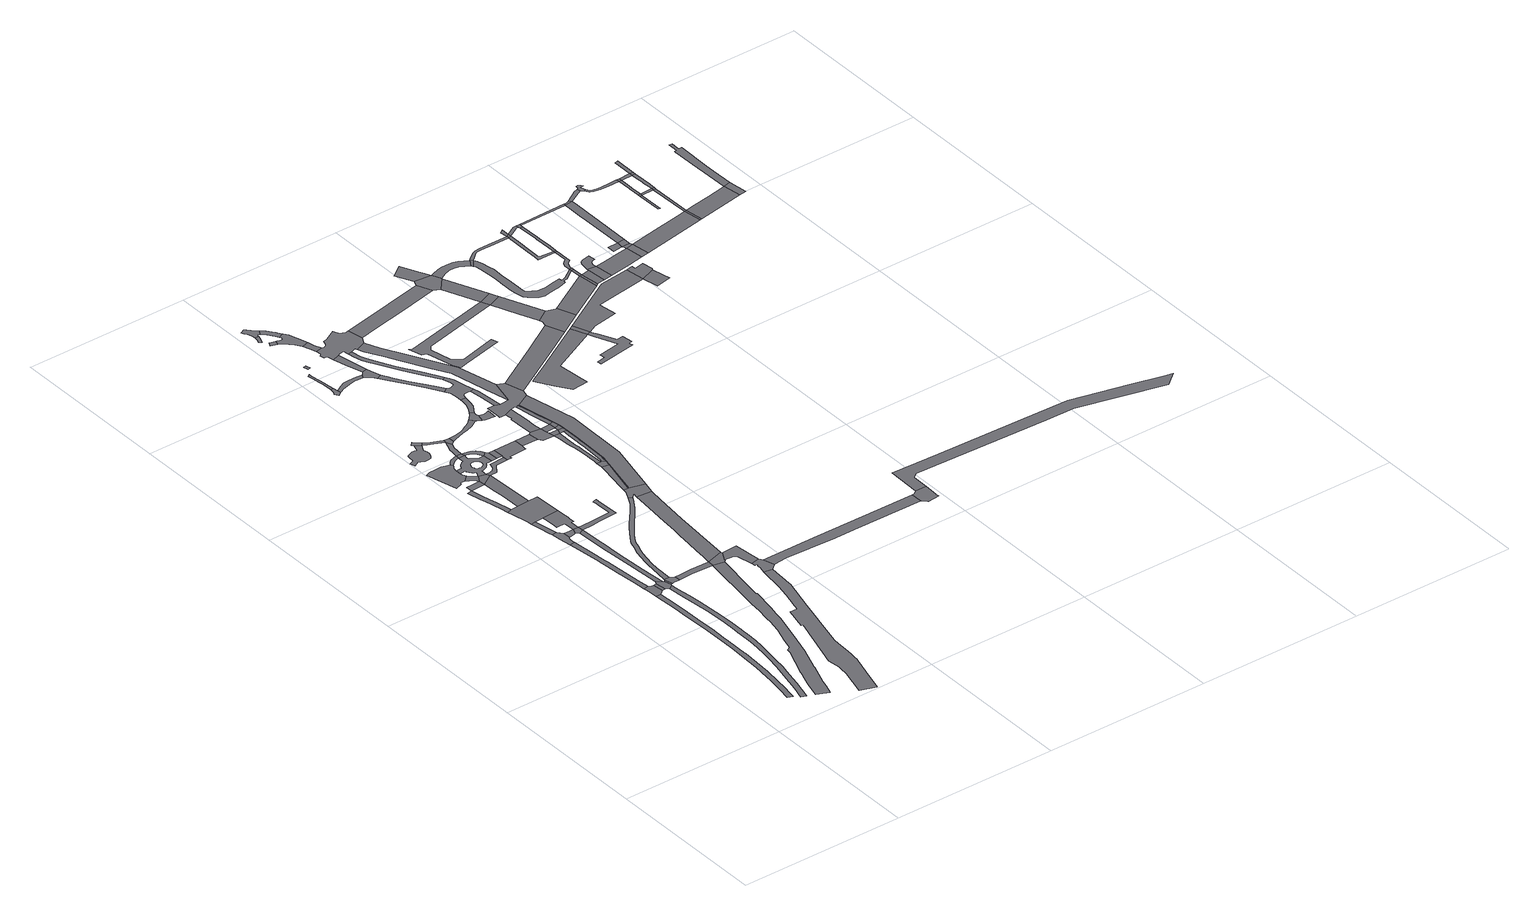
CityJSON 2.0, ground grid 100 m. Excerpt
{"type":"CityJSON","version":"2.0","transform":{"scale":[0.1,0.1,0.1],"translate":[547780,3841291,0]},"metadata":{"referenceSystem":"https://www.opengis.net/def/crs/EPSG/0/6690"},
"CityObjects":{
"road1":{"type":"Road","attributes":{"RoadStructureAttribute.sectionType":"1"},"geometry":[{"type":"MultiSurface","lod":"1","boundaries":[[[0,1,2,3,4,5,6,7,8,9,10,11,12,13,14,15,16,17,18,19,20,21,22,23,24,25,26,27,28,29]]]}]},
"road2":{"type":"Road","geometry":[{"type":"MultiSurface","lod":"1","boundaries":[[[30,31,32,33,34,35,36,37,38,39,40,41,42,43,44,45,46,47,48,49,50,51,52,53,54,55,56,57,58,59,60,61,62,63,64,65,66]]]}]},
"road3":{"type":"Road","geometry":[{"type":"MultiSurface","lod":"1","boundaries":[[[67,68,69,70,71,14,13,72,73,74,75]]]}]},
"road4":{"type":"Road","attributes":{"RoadStructureAttribute.sectionType":"1"},"geometry":[{"type":"MultiSurface","lod":"1","boundaries":[[[76,75,74,77]]]}]},
"road5":{"type":"Road","attributes":{"RoadStructureAttribute.sectionType":"1"},"geometry":[{"type":"MultiSurface","lod":"1","boundaries":[[[78,79,80,81,82,83,84,85,86,87,88,89,90,91,70,69]]]}]},
"road6":{"type":"Road","attributes":{"RoadStructureAttribute.sectionType":"1"},"geometry":[{"type":"MultiSurface","lod":"1","boundaries":[[[92,93,94,95,96,97,98,99,100,101,102,103,104,105,106,107,108,109,110,111,112,113,114,115,116,117,118,119,120,121,122,123,124,125,126,127,128,129,130,131]]]}]},
"road7":{"type":"Road","geometry":[{"type":"MultiSurface","lod":"1","boundaries":[[[132,133,76,77,134,48,47,135,136,137]]]}]},
"road8":{"type":"Road","geometry":[{"type":"MultiSurface","lod":"1","boundaries":[[[138,136,135,139]]]}]},
"road9":{"type":"Road","geometry":[{"type":"MultiSurface","lod":"1","boundaries":[[[140,141,142,85,84,143,144,145,146]]]}]},
"road10":{"type":"Road","attributes":{"RoadStructureAttribute.sectionType":"1"},"geometry":[{"type":"MultiSurface","lod":"1","boundaries":[[[147,138,139,148,149,150,151,152]]]}]},
"road11":{"type":"Road","attributes":{"RoadStructureAttribute.sectionType":"1"},"geometry":[{"type":"MultiSurface","lod":"1","boundaries":[[[153,154,155,156,157,158,159,160,141,140]]]}]},
"road12":{"type":"Road","geometry":[{"type":"MultiSurface","lod":"1","boundaries":[[[161,162,163,164,165,166,167,168,169,170,171,172,173,132,137]]]}]},
"road13":{"type":"Road","attributes":{"RoadStructureAttribute.sectionType":"1"},"geometry":[{"type":"MultiSurface","lod":"1","boundaries":[[[174,175,176,177,178,179,180,181,182,183,184]]]}]},
"road14":{"type":"Road","attributes":{"RoadStructureAttribute.sectionType":"1"},"geometry":[{"type":"MultiSurface","lod":"1","boundaries":[[[185,146,145,186,187,188]]]}]},
"road15":{"type":"Road","attributes":{"RoadStructureAttribute.sectionType":"1"},"geometry":[{"type":"MultiSurface","lod":"1","boundaries":[[[189,190,191,192,193,194,195,196,197,198,199,200,201,202,203,204,205,206,207,208,209,210,211,212,213,214,215,216,217,218,219]]]}]},
"road16":{"type":"Road","geometry":[{"type":"MultiSurface","lod":"1","boundaries":[[[188,187,220,168,167,221]]]}]},
"road17":{"type":"Road","geometry":[{"type":"MultiSurface","lod":"1","boundaries":[[[222,223,224,225,184,183,226,227,156,155,228,229,230]]]}]},
"road18":{"type":"Road","attributes":{"RoadStructureAttribute.sectionType":"1"},"geometry":[{"type":"MultiSurface","lod":"1","boundaries":[[[231,232,233,234,235,230,229,236,237,238,239,240,241,188,221]]]}]},
"road19":{"type":"Road","geometry":[{"type":"MultiSurface","lod":"1","boundaries":[[[242,243,244,245,246,247,248,249,250,251,252,253,254,255,256,257,258,259,260,261,262,263,264,265,266,267,268,269]]]}]},
"road20":{"type":"Road","attributes":{"RoadStructureAttribute.sectionType":"1"},"geometry":[{"type":"MultiSurface","lod":"1","boundaries":[[[270,271,272,178,273,274]]]}]},
"road21":{"type":"Road","attributes":{"RoadStructureAttribute.sectionType":"1"},"geometry":[{"type":"MultiSurface","lod":"1","boundaries":[[[275,276,150,149,277,278,92,279]]]}]},
"road22":{"type":"Road","geometry":[{"type":"MultiSurface","lod":"1","boundaries":[[[280,281,282,283,284,255,254,285,286,287,288,289,290,270,291]]]}]},
"road23":{"type":"Road","attributes":{"RoadStructureAttribute.sectionType":"1"},"geometry":[{"type":"MultiSurface","lod":"1","boundaries":[[[292,293,274,294,295,224,223]]]}]},
"road24":{"type":"Road","attributes":{"RoadStructureAttribute.sectionType":"1"},"geometry":[{"type":"MultiSurface","lod":"1","boundaries":[[[296,297,298,299,300,301,302,303,304,305,306,307,308,309,310,311,312,313,314,315,316,317,318]]]}]},
"road25":{"type":"Road","geometry":[{"type":"MultiSurface","lod":"1","boundaries":[[[291,270,274,293,319]]]}]},
"road26":{"type":"Road","geometry":[{"type":"MultiSurface","lod":"1","boundaries":[[[320,321,322,323,324,325,269,268,326,327,328,329,330,331,332,333]]]}]},
"road27":{"type":"Road","attributes":{"RoadStructureAttribute.sectionType":"1"},"geometry":[{"type":"MultiSurface","lod":"1","boundaries":[[[334,335,336,337,338,339,340,341,342,343,344,345,221,167]]]}]},
"road28":{"type":"Road","attributes":{"RoadStructureAttribute.sectionType":"1"},"geometry":[{"type":"MultiSurface","lod":"1","boundaries":[[[346,347,348,349,350,351,352,353,354,355,356,357,358,359,360,147,152,361,362,363,364,365,366,367,368,369,370,371,372,373,374,375,376]]]}]},
"road29":{"type":"Road","geometry":[{"type":"MultiSurface","lod":"1","boundaries":[[[377,378,379,296,318,380]]]}]},
"road30":{"type":"Road","attributes":{"RoadStructureAttribute.sectionType":"1"},"geometry":[{"type":"MultiSurface","lod":"1","boundaries":[[[381,382,383,384,385,386,387,388,389,390,391,333,392,393,394,395,396,397,398,399,400,401,402,403,262,261,404,405,406,407,408,409,410,411,412,413,414,415,416,291,319,417,418,419,420,421,422,423,424,425,426,427,428,429,430,431,432],[433,434,435,436,437,438,439,440,441,442,443,444,445,446,447,448,449,450,451,452,453,454,455,456,457,458,459,460,461,462,463,464]]]}]},
"road31":{"type":"Road","geometry":[{"type":"MultiSurface","lod":"1","boundaries":[[[465,279,92,131,466,467,468]]]}]},
"road32":{"type":"Road","geometry":[{"type":"MultiSurface","lod":"1","boundaries":[[[320,333,391,469]]]}]},
"road33":{"type":"Road","attributes":{"RoadStructureAttribute.sectionType":"1"},"geometry":[{"type":"MultiSurface","lod":"1","boundaries":[[[470,471,472,380,318,473,474,475,476]]]}]},
"road34":{"type":"Road","geometry":[{"type":"MultiSurface","lod":"1","boundaries":[[[477,478,479,480,481,482,483,484,485,486,487,488,489,490,491,492,319,293,493,494,495,496,497]]]}]},
"road35":{"type":"Road","attributes":{"RoadStructureAttribute.sectionType":"1"},"geometry":[{"type":"MultiSurface","lod":"1","boundaries":[[[475,498,499,320,469,500,501,502]]]}]},
"road36":{"type":"Road","geometry":[{"type":"MultiSurface","lod":"1","boundaries":[[[503,504,505,506,469,391,507,508,509,510,511,512,513,514,515,516,432,517]]]}]},
"road37":{"type":"Road","geometry":[{"type":"MultiSurface","lod":"1","boundaries":[[[518,476,475,502,519,520]]]}]},
"road38":{"type":"Road","attributes":{"RoadStructureAttribute.sectionType":"1"},"geometry":[{"type":"MultiSurface","lod":"1","boundaries":[[[521,468,467,522,523,524,525]]]}]},
"road39":{"type":"Road","geometry":[{"type":"MultiSurface","lod":"1","boundaries":[[[526,517,432,431,527,528]]]}]},
"road40":{"type":"Road","geometry":[{"type":"MultiSurface","lod":"1","boundaries":[[[525,524,529,530,531,532,533,534,189,219,535,536,537,538]]]}]},
"road41":{"type":"Road","geometry":[{"type":"MultiSurface","lod":"1","boundaries":[[[539,540,541,542,543,544,545]]]}]},
"road42":{"type":"Road","attributes":{"RoadStructureAttribute.sectionType":"1"},"geometry":[{"type":"MultiSurface","lod":"1","boundaries":[[[546,528,527,547]]]}]},
"road43":{"type":"Road","attributes":{"RoadStructureAttribute.sectionType":"1"},"geometry":[{"type":"MultiSurface","lod":"1","boundaries":[[[548,549,550,551,552,553,554,555,556,557,558,279,465,559,560,561]]]}]},
"road44":{"type":"Road","attributes":{"RoadStructureAttribute.sectionType":"1"},"geometry":[{"type":"MultiSurface","lod":"1","boundaries":[[[562,563,564,565,566,567,568,569,540,539]]]}]},
"road45":{"type":"Road","geometry":[{"type":"MultiSurface","lod":"1","boundaries":[[[570,546,547,477,497,571,572,573,574,575]]]}]},
"road46":{"type":"Road","attributes":{"RoadStructureAttribute.sectionType":"1"},"geometry":[{"type":"MultiSurface","lod":"1","boundaries":[[[576,577,578,579]]]}]},
"road47":{"type":"Road","attributes":{"RoadStructureAttribute.sectionType":"1"},"geometry":[{"type":"MultiSurface","lod":"1","boundaries":[[[580,581,582,583,584,585,586,520,519,587,588,589,590,591,592,593]]]}]},
"road48":{"type":"Road","attributes":{"RoadStructureAttribute.sectionType":"1"},"geometry":[{"type":"MultiSurface","lod":"1","boundaries":[[[594,595,596,597,598,599,545,544,600,601,602,603,604,605,606]]]}]},
"road49":{"type":"Road","attributes":{"RoadStructureAttribute.sectionType":"1"},"geometry":[{"type":"MultiSurface","lod":"1","boundaries":[[[607,608,609,610,611,612,613,614]]]}]},
"road50":{"type":"Road","geometry":[{"type":"MultiSurface","lod":"1","boundaries":[[[615,616,346,376,617,548,561,618,619,620]]]}]},
"road51":{"type":"Road","attributes":{"RoadStructureAttribute.sectionType":"1"},"geometry":[{"type":"MultiSurface","lod":"1","boundaries":[[[621,622,623,624,625]]]}]},
"road52":{"type":"Road","geometry":[{"type":"MultiSurface","lod":"1","boundaries":[[[626,627,628,629,630,631,632,607,614,633,634,635,636,637]]]}]},
"road53":{"type":"Road","geometry":[{"type":"MultiSurface","lod":"1","boundaries":[[[638,639,640,641,642,615,620,643,644,645]]]}]},
"road54":{"type":"Road","attributes":{"RoadStructureAttribute.sectionType":"1"},"geometry":[{"type":"MultiSurface","lod":"1","boundaries":[[[646,570,575,647]]]}]},
"road55":{"type":"Road","geometry":[{"type":"MultiSurface","lod":"1","boundaries":[[[648,649,650,651,580,593,652,653,654,655,656,657,658,659]]]}]},
"road56":{"type":"Road","geometry":[{"type":"MultiSurface","lod":"1","boundaries":[[[660,661,662,663,664,606,605,665,666,667,668,669]]]}]},
"road57":{"type":"Road","geometry":[{"type":"MultiSurface","lod":"1","boundaries":[[[670,671,672,673,674,675,676,677,678,625,624,679,680,681,682,683]]]}]},
"road58":{"type":"Road","attributes":{"RoadStructureAttribute.sectionType":"1"},"geometry":[{"type":"MultiSurface","lod":"1","boundaries":[[[684,685,686,687,637,636,688,689,690,691,673,672]]]}]},
"road59":{"type":"Road","attributes":{"RoadStructureAttribute.sectionType":"1"},"geometry":[{"type":"MultiSurface","lod":"1","boundaries":[[[692,693,694,695,696,697,663,662]]]}]},
"road60":{"type":"Road","geometry":[{"type":"MultiSurface","lod":"1","boundaries":[[[698,699,638,645,700,701,702]]]}]},
"road61":{"type":"Road","attributes":{"RoadStructureAttribute.sectionType":"1"},"geometry":[{"type":"MultiSurface","lod":"1","boundaries":[[[703,683,682,704,705,706]]]}]},
"road62":{"type":"Road","attributes":{"RoadStructureAttribute.sectionType":"1"},"geometry":[{"type":"MultiSurface","lod":"1","boundaries":[[[707,708,709,710,711,712,713,656,655]]]}]},
"road63":{"type":"Road","attributes":{"RoadStructureAttribute.sectionType":"1"},"geometry":[{"type":"MultiSurface","lod":"1","boundaries":[[[714,715,716,717,718,719,720,669,668,721,722,723,724,725,726]]]}]},
"road64":{"type":"Road","attributes":{"RoadStructureAttribute.sectionType":"1"},"geometry":[{"type":"MultiSurface","lod":"1","boundaries":[[[727,728,729,730,648,659,731,732,733,734]]]}]},
"road65":{"type":"Road","geometry":[{"type":"MultiSurface","lod":"1","boundaries":[[[735,736,646,647,737,738,739,740,741,742,743,744]]]}]},
"road66":{"type":"Road","geometry":[{"type":"MultiSurface","lod":"1","boundaries":[[[740,745,746,747,748,749,750,751,752,753,754,755,756,757,698,702,758,759,760,761,762,763,764,765,766]]]}]},
"road67":{"type":"Road","attributes":{"RoadStructureAttribute.sectionType":"1"},"geometry":[{"type":"MultiSurface","lod":"1","boundaries":[[[767,768,769,770,771,772,773,774,775,776,735,744]]]}]},
"road68":{"type":"Road","geometry":[{"type":"MultiSurface","lod":"1","boundaries":[[[777,778,779,780,781,782,783,784,785,701,700,786,787,788,789,790,791,792,793]]]}]},
"road69":{"type":"Road","geometry":[{"type":"MultiSurface","lod":"1","boundaries":[[[794,741,740,766,795]]]}]},
"road70":{"type":"Road","geometry":[{"type":"MultiSurface","lod":"1","boundaries":[[[796,797,744,743,798,799,800,801]]]}]},
"road71":{"type":"Road","geometry":[{"type":"MultiSurface","lod":"1","boundaries":[[[802,803,804,805,806,807,808,809,706,705,810,811,812,813,814,815,816,695,694,817,818,819,820,821,822,823,824,825,826,827]]]}]},
"road72":{"type":"Road","attributes":{"RoadStructureAttribute.sectionType":"1"},"geometry":[{"type":"MultiSurface","lod":"1","boundaries":[[[828,829,830,831,832,833,834,835,836,820,819,837,838,839,840,841,842,843,844,845,846]]]}]},
"road73":{"type":"Road","attributes":{"RoadStructureAttribute.sectionType":"1"},"geometry":[{"type":"MultiSurface","lod":"1","boundaries":[[[847,848,849,850,851,852,853,854,619,618]]]}]},
"road74":{"type":"Road","geometry":[{"type":"MultiSurface","lod":"1","boundaries":[[[795,766,777,793,855]]]}]},
"road75":{"type":"Road","geometry":[{"type":"MultiSurface","lod":"1","boundaries":[[[856,857,858,846,845,859,860,861,862,726,725,863,864,727,734,865,866,867,868,869,870]]]}]},
"road76":{"type":"Road","geometry":[{"type":"MultiSurface","lod":"1","boundaries":[[[871,872,801,795,855]]]}]},
"road77":{"type":"Road","attributes":{"RoadStructureAttribute.sectionType":"1"},"geometry":[{"type":"MultiSurface","lod":"1","boundaries":[[[873,874,870,869,875,876,877,878,879]]]}]},
"road78":{"type":"Road","geometry":[{"type":"MultiSurface","lod":"1","boundaries":[[[880,796,801,872]]]}]},
"road79":{"type":"Road","geometry":[{"type":"MultiSurface","lod":"1","boundaries":[[[881,882,883,884,885,886,887,888,889,890,796,880]]]}]},
"road80":{"type":"Road","attributes":{"RoadStructureAttribute.sectionType":"1"},"geometry":[{"type":"MultiSurface","lod":"1","boundaries":[[[891,892,893,825,824,894,895,896,897,898,899,900,901,902,903,904]]]}]},
"road81":{"type":"Road","attributes":{"RoadStructureAttribute.sectionType":"1"},"geometry":[{"type":"MultiSurface","lod":"1","boundaries":[[[905,904,903,906,879,878,907,908,909,910,911,772,771,912,913,887,886,914,850,849,915,916]]]}]},
"road82":{"type":"Road","attributes":{"RoadStructureAttribute.sectionType":"1"},"geometry":[{"type":"MultiSurface","lod":"1","boundaries":[[[917,918,538,537,919,920,921,922,923]]]}]},
"road83":{"type":"Road","attributes":{"RoadStructureAttribute.sectionType":"1"},"geometry":[{"type":"MultiSurface","lod":"1","boundaries":[[[924,925,827,826,926,927,928]]]}]},
"road84":{"type":"Road","attributes":{"RoadStructureAttribute.sectionType":"1"},"geometry":[{"type":"MultiSurface","lod":"1","boundaries":[[[929,930,931,932,933,934,935,936,937,938,939,940,941,942,943,944]]]}]},
"road85":{"type":"Road","attributes":{"RoadStructureAttribute.sectionType":"1"},"geometry":[{"type":"MultiSurface","lod":"1","boundaries":[[[945,946,947,916,915,948,949]]]}]},
"road86":{"type":"Road","attributes":{"RoadStructureAttribute.sectionType":"1"},"geometry":[{"type":"MultiSurface","lod":"1","boundaries":[[[950,951,952,953,954,955,956,957,958]]]}]},
"road87":{"type":"Road","geometry":[{"type":"MultiSurface","lod":"1","boundaries":[[[959,960,923,922,961,962,963,964,965,966,967]]]}]},
"road88":{"type":"Road","geometry":[{"type":"MultiSurface","lod":"1","boundaries":[[[968,924,928,969,970,971]]]}]},
"road89":{"type":"Road","attributes":{"RoadStructureAttribute.sectionType":"1"},"geometry":[{"type":"MultiSurface","lod":"1","boundaries":[[[972,973,974,975,976,968,971,977]]]}]},
"road90":{"type":"Road","attributes":{"RoadStructureAttribute.sectionType":"1"},"geometry":[{"type":"MultiSurface","lod":"1","boundaries":[[[978,979,970,969,929,980]]]}]},
"road91":{"type":"Road","geometry":[{"type":"MultiSurface","lod":"1","boundaries":[[[981,980,929,944,982]]]}]},
"road92":{"type":"Road","geometry":[{"type":"MultiSurface","lod":"1","boundaries":[[[983,984,985,986,987,988,989,990,991,992,993,994,995,996,997,958]]]}]},
"road93":{"type":"Road","attributes":{"RoadStructureAttribute.sectionType":"1"},"geometry":[{"type":"MultiSurface","lod":"1","boundaries":[[[982,944,998,999,1000]]]}]},
"road94":{"type":"Road","geometry":[{"type":"MultiSurface","lod":"1","boundaries":[[[1001,950,958,997]]]}]},
"road95":{"type":"Road","geometry":[{"type":"MultiSurface","lod":"1","boundaries":[[[1002,1003,1000,999,1004,1005,1006,945,949,1007,1008]]]}]},
"road96":{"type":"Road","attributes":{"RoadStructureAttribute.sectionType":"1"},"geometry":[{"type":"MultiSurface","lod":"1","boundaries":[[[1009,1010,1011,1012,1013,1014,971,970,1015,1016,1017,1018,1019,1020,1021]]]}]},
"road97":{"type":"Road","geometry":[{"type":"MultiSurface","lod":"1","boundaries":[[[1021,1020,1022,1023]]]}]},
"road98":{"type":"Road","attributes":{"RoadStructureAttribute.sectionType":"1"},"geometry":[{"type":"MultiSurface","lod":"1","boundaries":[[[1024,1025,1008,1007,1026]]]}]},
"road99":{"type":"Road","attributes":{"RoadStructureAttribute.sectionType":"1"},"geometry":[{"type":"MultiSurface","lod":"1","boundaries":[[[1027,1028,1029,1030,1031,1032,1033,1034,1035,1036,1037,1038,1039,1040,1041,1042,1043,1044,1045,1046,1047,1023,1022,1048,1049,1050,1051,1052,1053,1054,1055,1056,1057,1058,1059,1060,1061,1062,1063,1064,1065,1066,1067,1068,1069,1070]]]}]},
"road100":{"type":"Road","attributes":{"RoadStructureAttribute.sectionType":"1"},"geometry":[{"type":"MultiSurface","lod":"1","boundaries":[[[1071,1072,1001,997,1073,1074,1075,1076]]]}]},
"road101":{"type":"Road","geometry":[{"type":"MultiSurface","lod":"1","boundaries":[[[1077,1078,1079,1080,1081,1082,1021,1023,1083,1084,1085,1086,1087,1088,1089]]]}]},
"road102":{"type":"Road","geometry":[{"type":"MultiSurface","lod":"1","boundaries":[[[1090,1024,1026,1091]]]}]},
"road103":{"type":"Road","geometry":[{"type":"MultiSurface","lod":"1","boundaries":[[[1092,1069,1024,1090]]]}]},
"road104":{"type":"Road","geometry":[{"type":"MultiSurface","lod":"1","boundaries":[[[1093,1070,1069,1092]]]}]},
"road105":{"type":"Road","attributes":{"RoadStructureAttribute.sectionType":"1"},"geometry":[{"type":"MultiSurface","lod":"1","boundaries":[[[1094,1090,1091,1095,1096]]]}]},
"road106":{"type":"Road","geometry":[{"type":"MultiSurface","lod":"1","boundaries":[[[1097,1098,1099,1100,1101,1070,1093,1102,1103,1104,1105,1106]]]}]},
"road107":{"type":"Road","geometry":[{"type":"MultiSurface","lod":"1","boundaries":[[[1107,1094,1096,1108,1109]]]}]},
"road108":{"type":"Road","geometry":[{"type":"MultiSurface","lod":"1","boundaries":[[[1110,1089,1088,1111]]]}]},
"road109":{"type":"Road","geometry":[{"type":"MultiSurface","lod":"1","boundaries":[[[1112,1113,1114,1115,1116,1111,1088,1117,1118,1119,1120,1097,1121]]]}]},
"road110":{"type":"Road","geometry":[{"type":"MultiSurface","lod":"1","boundaries":[[[1122,1123,1089,1110]]]}]},
"road111":{"type":"Road","geometry":[{"type":"MultiSurface","lod":"1","boundaries":[[[1124,1121,1097,1106]]]}]},
"road112":{"type":"Road","geometry":[{"type":"MultiSurface","lod":"1","boundaries":[[[1125,1126,1127,1128,1129,1130,1131,1132,1133,1107,1109]]]}]},
"road113":{"type":"Road","geometry":[{"type":"MultiSurface","lod":"1","boundaries":[[[1134,1135,1110,1111,1136,1137,1138,1139]]]}]},
"road114":{"type":"Road","geometry":[{"type":"MultiSurface","lod":"1","boundaries":[[[1140,1141,1142,1143,1144,1145,1146,1147,1121,1124]]]}]},
"road115":{"type":"Road","geometry":[{"type":"MultiSurface","lod":"1","boundaries":[[[1148,1134,1139,1144,1143,1149]]]}]},
"road116":{"type":"Road","geometry":[{"type":"MultiSurface","lod":"1","boundaries":[[[1150,1151,1152,1076]]]}]},
"road117":{"type":"Road","attributes":{"RoadStructureAttribute.sectionType":"1"},"geometry":[{"type":"MultiSurface","lod":"1","boundaries":[[[1153,1154,1155,1109,1108,1156,1157]]]}]},
"road118":{"type":"Road","geometry":[{"type":"MultiSurface","lod":"1","boundaries":[[[1158,1159,1160,1071,1076,1152,1161,1162,1163]]]}]},
"road119":{"type":"Road","attributes":{"RoadStructureAttribute.sectionType":"1"},"geometry":[{"type":"MultiSurface","lod":"1","boundaries":[[[1164,1165,1166,1167,1168,1169,1170,959,967,1171,1172,1173,1174,1175,1176]]]}]},
"road120":{"type":"Road","geometry":[{"type":"MultiSurface","lod":"1","boundaries":[[[1177,1178,1179,1180,1181]]]}]},
"road121":{"type":"Road","geometry":[{"type":"MultiSurface","lod":"1","boundaries":[[[1182,1148,1149,1183]]]}]},
"road122":{"type":"Road","geometry":[{"type":"MultiSurface","lod":"1","boundaries":[[[1153,1157,1184,1185]]]}]},
"road123":{"type":"Road","attributes":{"RoadStructureAttribute.sectionType":"1"},"geometry":[{"type":"MultiSurface","lod":"1","boundaries":[[[1180,1186,1187,1153,1185,1188]]]}]},
"road124":{"type":"Road","geometry":[{"type":"MultiSurface","lod":"1","boundaries":[[[1189,1190,1181,1180,1188]]]}]},
"road125":{"type":"Road","attributes":{"RoadStructureAttribute.sectionType":"1"},"geometry":[{"type":"MultiSurface","lod":"1","boundaries":[[[1191,1192,1193,1194,1183,1195,1196,1197,1181,1190]]]}]},
"road126":{"type":"Road","geometry":[{"type":"MultiSurface","lod":"1","boundaries":[[[1198,1199,1182,1183,1194]]]}]},
"road127":{"type":"Road","geometry":[{"type":"MultiSurface","lod":"1","boundaries":[[[1200,1201,1202,1198,1194,1203,1204]]]}]},
"road128":{"type":"Road","attributes":{"RoadStructureAttribute.sectionType":"1"},"geometry":[{"type":"MultiSurface","lod":"1","boundaries":[[[1205,1206,1207,1208,1185,1184,1209]]]}]},
"road129":{"type":"Road","geometry":[{"type":"MultiSurface","lod":"1","boundaries":[[[1210,1211,1212,1213,1200,1204,1214,1215,1216,1217,1218,1219]]]}]},
"road130":{"type":"Road","geometry":[{"type":"MultiSurface","lod":"1","boundaries":[[[1220,1221,1222,1223,1224,1225,1216,1215,1226,1227,1228,1229,1230,1231,1232]]]}]},
"road131":{"type":"Road","geometry":[{"type":"MultiSurface","lod":"1","boundaries":[[[1233,1234,1235,1236]]]}]},
"road132":{"type":"Road","geometry":[{"type":"MultiSurface","lod":"1","boundaries":[[[1237,1238,1236,1235]]]}]},
"road133":{"type":"Road","geometry":[{"type":"MultiSurface","lod":"1","boundaries":[[[1239,1205,1209,1240]]]}]},
"road134":{"type":"Road","geometry":[{"type":"MultiSurface","lod":"1","boundaries":[[[1231,1241,1242,1243,1238,1237,1244,1245,1246,1247,1248]]]}]},
"road135":{"type":"Road","geometry":[{"type":"MultiSurface","lod":"1","boundaries":[[[1249,1237,1235,1250]]]}]},
"road136":{"type":"Road","geometry":[{"type":"MultiSurface","lod":"1","boundaries":[[[1251,1232,1231,1248]]]}]},
"road137":{"type":"Road","geometry":[{"type":"MultiSurface","lod":"1","boundaries":[[[1250,1205,1239,1252]]]}]},
"road138":{"type":"Road","geometry":[{"type":"MultiSurface","lod":"1","boundaries":[[[1249,1250,1252,1253]]]}]},
"road139":{"type":"Road","geometry":[{"type":"MultiSurface","lod":"1","boundaries":[[[1254,1251,1248,1255]]]}]},
"road140":{"type":"Road","geometry":[{"type":"MultiSurface","lod":"1","boundaries":[[[1255,1256,1257,1258,1259,1260,1249,1253,1261,1262,1263,1264,1265]]]}]},
"road141":{"type":"Road","geometry":[{"type":"MultiSurface","lod":"1","boundaries":[[[1254,1255,1265,1266]]]}]},
"road142":{"type":"Road","geometry":[{"type":"MultiSurface","lod":"1","boundaries":[[[1267,1268,1254,1266]]]}]},
"road143":{"type":"Road","attributes":{"RoadStructureAttribute.sectionType":"1"},"geometry":[{"type":"MultiSurface","lod":"1","boundaries":[[[1269,1270,1271,1239,1240,1272]]]}]},
"road144":{"type":"Road","geometry":[{"type":"MultiSurface","lod":"1","boundaries":[[[1273,1269,1272,1274]]]}]},
"road145":{"type":"Road","attributes":{"RoadStructureAttribute.sectionType":"1"},"geometry":[{"type":"MultiSurface","lod":"1","boundaries":[[[1275,1276,1277,1278,1279,1280,1269,1273,1281,1282,1283,1284,1285,1286]]]}]}
},
"vertices":[
[263,240,0],[273,304,0],[283,371,0],[294,470,0],[301,569,0],[305,669,0],[305,672,0],[306,833,0],[306,839,0],[307,950,0],[304,1072,0],[300,1193,0],[295,1310,0],[292,1365,0],[262,1362,0],[265,1308,0],[270,1223,0],[274,1114,0],[277,986,0],[278,839,0],[278,836,0],[278,828,0],[277,730,0],[275,638,0],[269,534,0],[260,435,0],[256,395,0],[243,297,0],[229,222,0],[257,209,0],
[348,295,0],[365,380,0],[384,458,0],[393,528,0],[403,596,0],[414,673,0],[419,731,0],[421,788,0],[422,850,0],[423,858,0],[424,933,0],[421,1021,0],[415,1108,0],[412,1147,0],[409,1193,0],[401,1265,0],[393,1345,0],[387,1393,0],[362,1375,0],[371,1270,0],[382,1180,0],[388,1098,0],[389,1054,0],[391,1015,0],[392,953,0],[392,890,0],[391,845,0],[390,815,0],[389,735,0],[384,670,0],[378,610,0],[371,555,0],[356,478,0],[337,390,0],[309,260,0],[287,182,0],[317,170,0],
[305,1453,0],[297,1454,0],[285,1461,0],[256,1458,0],[259,1416,0],[307,1377,0],[309,1378,0],[320,1387,0],[314,1452,0],
[332,1455,0],[340,1390,0],
[279,1518,0],[271,1617,0],[261,1737,0],[258,1766,0],[255,1785,0],[246,1873,0],[232,2011,0],[201,2006,0],[205,1976,0],[225,1796,0],[226,1791,0],[229,1755,0],[238,1656,0],[250,1528,0],
[666,1408,0],[665,1401,0],[653,1314,0],[627,1125,0],[610,1007,0],[600,930,0],[590,864,0],[589,850,0],[584,821,0],[567,736,0],[536,636,0],[518,572,0],[496,560,0],[493,536,0],[425,358,0],[418,339,0],[414,328,0],[391,261,0],[386,246,0],[378,214,0],[363,157,0],[363,155,0],[362,153,0],[432,121,0],[450,180,0],[461,217,0],[463,222,0],[507,348,0],[510,359,0],[561,501,0],[603,657,0],[646,812,0],[652,855,0],[653,858,0],[664,920,0],[689,1063,0],[684,1064,0],[703,1193,0],[725,1336,0],[733,1394,0],
[341,1475,0],[339,1462,0],[352,1385,0],[392,1403,0],[379,1445,0],[372,1448,0],
[389,1450,0],[402,1406,0],
[213,2142,0],[185,2135,0],[193,2081,0],[231,2039,0],[233,2056,0],[241,2064,0],[238,2110,0],
[391,1460,0],[412,1408,0],[450,1409,0],[449,1446,0],[427,1453,0],[421,1458,0],
[212,2148,0],[203,2203,0],[189,2285,0],[161,2279,0],[170,2225,0],[174,2202,0],[179,2171,0],[182,2151,0],
[360,1603,0],[351,1742,0],[345,1860,0],[344,1877,0],[342,1919,0],[339,1975,0],[335,2075,0],[306,2059,0],[308,2022,0],[315,1870,0],[316,1850,0],[318,1830,0],[329,1675,0],
[156,2459,0],[138,2548,0],[128,2593,0],[115,2649,0],[102,2709,0],[72,2703,0],[92,2615,0],[98,2590,0],[122,2486,0],[131,2442,0],[158,2450,0],
[274,2109,0],[276,2072,0],[285,2074,0],[300,2108,0],
[839,1199,0],[835,1183,0],[819,1048,0],[799,960,0],[774,856,0],[767,827,0],[720,825,0],[688,694,0],[700,692,0],[603,353,0],[608,300,0],[611,275,0],[609,250,0],[601,205,0],[561,42,0],[651,9,0],[693,156,0],[722,262,0],[725,272,0],[730,300,0],[734,332,0],[736,364,0],[737,408,0],[738,428,0],[738,445,0],[742,483,0],[747,509,0],[824,822,0],[877,1029,0],[878,1042,0],[889,1189,0],
[300,2072,0],[333,2108,0],
[336,2458,0],[279,2456,0],[204,2453,0],[198,2453,0],[138,2406,0],[156,2308,0],[238,2289,0],[241,2289,0],[343,2295,0],
[331,2167,0],[348,2168,0],[347,2204,0],[347,2216,0],[345,2235,0],[242,2270,0],[246,2203,0],[247,2178,0],[264,2178,0],[299,2178,0],[299,2170,0],
[141,2972,0],[116,2980,0],[86,2978,0],[74,2977,0],[38,2977,0],[9,2966,0],[27,2891,0],[55,2775,0],[98,2790,0],[103,2800,0],[108,2805,0],[128,2803,0],[131,2803,0],[166,2834,0],[162,2840,0],[160,2844,0],[157,2850,0],[153,2860,0],[152,2865,0],[151,2868,0],[151,2902,0],[152,2906,0],[155,2918,0],[157,2923,0],[160,2931,0],[167,2943,0],[174,2953,0],[162,2965,0],
[186,2753,0],[139,2751,0],[101,2750,0],[145,2712,0],[194,2716,0],
[554,1447,0],[487,1446,0],[478,1410,0],[532,1412,0],[671,1446,0],
[203,2799,0],[193,2806,0],[187,2811,0],[176,2822,0],[175,2823,0],[136,2799,0],[143,2795,0],[150,2791,0],[168,2781,0],[173,2778,0],[184,2766,0],[212,2794,0],
[276,2527,0],[266,2761,0],[197,2651,0],[200,2574,0],
[122,3215,0],[110,3177,0],[99,3180,0],[82,3179,0],[67,3174,0],[52,3169,0],[42,3162,0],[37,3159,0],[37,3149,0],[35,3111,0],[7,3101,0],[15,3070,0],[48,3087,0],[61,3081,0],[81,3072,0],[103,3072,0],[121,3075,0],[123,3078,0],[133,3092,0],[143,3115,0],[142,3130,0],[135,3155,0],[157,3198,0],
[255,2783,0],
[239,3011,0],[219,3006,0],[213,3004,0],[194,2998,0],[179,2985,0],[175,2981,0],[179,2958,0],[184,2963,0],[194,2971,0],[206,2977,0],[214,2981,0],[220,2983,0],[231,2986,0],[234,2987,0],
[402,2080,0],[458,2084,0],[568,2092,0],[563,2206,0],[561,2252,0],[548,2249,0],[537,2247,0],[538,2230,0],[539,2206,0],[543,2117,0],[474,2114,0],[414,2111,0],
[702,2161,0],[675,2113,0],[640,2068,0],[593,2012,0],[564,1977,0],[537,1942,0],[510,1906,0],[485,1869,0],[460,1826,0],[448,1786,0],[431,1738,0],[419,1691,0],[410,1646,0],[407,1616,0],[398,1520,0],[425,1568,0],[430,1616,0],[439,1671,0],[449,1716,0],[459,1746,0],[471,1784,0],[483,1819,0],[500,1849,0],[522,1882,0],[552,1922,0],[591,1970,0],[627,2014,0],[638,2028,0],[668,2066,0],[702,2116,0],[722,2151,0],
[144,3235,0],[131,3249,0],[114,3232,0],[170,3216,0],
[314,2922,0],[305,2931,0],[304,2932,0],[298,2937,0],[290,2943,0],[278,2949,0],[273,2950,0],[270,2951,0],[269,2951,0],[271,2973,0],[273,2987,0],[236,2950,0],[231,2949,0],[223,2945,0],[221,2945,0],[212,2938,0],[207,2933,0],[204,2930,0],[198,2922,0],[193,2911,0],[192,2909,0],[190,2903,0],[181,2903,0],[170,2871,0],[188,2874,0],[190,2867,0],[190,2865,0],[192,2862,0],[197,2852,0],[202,2846,0],[203,2844,0],[208,2839,0],[211,2836,0],[217,2832,0],[224,2829,0],[228,2827,0],[256,2803,0],[257,2822,0],[266,2822,0],[271,2823,0],[276,2824,0],[286,2828,0],[290,2830,0],[293,2832,0],[296,2834,0],[299,2837,0],[302,2840,0],[308,2847,0],[318,2861,0],[333,2862,0],[353,2863,0],[351,2924,0],[240,2884,0],[242,2891,0],[243,2894,0],[246,2900,0],[251,2905,0],[256,2908,0],[260,2909,0],[267,2910,0],[275,2910,0],[278,2909,0],[284,2907,0],[291,2902,0],[294,2899,0],[298,2894,0],[299,2891,0],[301,2884,0],[301,2876,0],[299,2869,0],[295,2863,0],[291,2859,0],[288,2856,0],[281,2852,0],[274,2850,0],[270,2850,0],[264,2850,0],[258,2852,0],[255,2853,0],[251,2856,0],[245,2862,0],[244,2866,0],[242,2872,0],[241,2876,0],
[771,1474,0],[745,1405,0],[744,1412,0],[775,1466,0],
[269,3011,0],
[255,3169,0],[194,3198,0],[189,3202,0],[183,3184,0],[212,3168,0],[270,3141,0],[274,3163,0],
[422,2849,0],[328,2842,0],[328,2837,0],[324,2823,0],[322,2817,0],[317,2807,0],[310,2799,0],[306,2795,0],[304,2794,0],[300,2791,0],[291,2787,0],[286,2785,0],[279,2784,0],[277,2783,0],[267,2783,0],[261,2782,0],[311,2765,0],[317,2773,0],[338,2804,0],[345,2815,0],[424,2820,0],
[246,3071,0],[243,3046,0],[271,3047,0],[273,3074,0],[285,3106,0],
[362,2967,0],[349,2979,0],[344,2985,0],[321,2999,0],[276,2987,0],[291,2984,0],[299,2981,0],[309,2977,0],[319,2971,0],[323,2967,0],[326,2965,0],[327,2964,0],[334,2955,0],[340,2945,0],[375,2946,0],
[290,3159,0],[308,3124,0],[307,3159,0],
[872,1475,0],[803,1406,0],[817,1387,0],[836,1298,0],[888,1309,0],
[384,2932,0],[389,2865,0],[387,2928,0],
[841,1273,0],[850,1275,0],[851,1262,0],[845,1260,0],[849,1244,0],[843,1219,0],[904,1203,0],[915,1212,0],[921,1218,0],[902,1287,0],
[117,3887,0],[100,3884,0],[95,3857,0],[88,3842,0],[101,3817,0],[123,3835,0],[120,3857,0],
[422,2929,0],[424,2866,0],
[741,2142,0],[730,2024,0],[715,1877,0],[707,1780,0],[701,1729,0],[701,1728,0],[692,1636,0],[685,1569,0],[678,1499,0],[675,1483,0],[675,1482,0],[804,1847,0],[823,2048,0],[834,2135,0],
[110,3946,0],[109,3952,0],[97,4042,0],[97,4063,0],[82,4054,0],[86,4019,0],[94,3977,0],[96,3954,0],
[561,2932,0],[452,2822,0],[452,2835,0],[560,2842,0],[561,2854,0],[562,2871,0],
[137,4109,0],[131,4138,0],[114,4133,0],[121,4105,0],
[491,3230,0],[467,3208,0],[419,3183,0],[416,3181,0],[390,3170,0],[350,3162,0],[320,3159,0],[335,3134,0],[390,3150,0],[426,3159,0],[430,3160,0],[467,3176,0],[504,3196,0],[513,3200,0],
[302,3891,0],[275,3896,0],[225,3896,0],[211,3895,0],[190,3893,0],[158,3880,0],[155,3850,0],[190,3860,0],[223,3871,0],[252,3873,0],[255,3873,0],[295,3869,0],[310,3892,0],
[83,4500,0],[80,4481,0],[71,4457,0],[71,4455,0],[86,4447,0],[89,4455,0],[97,4471,0],[104,4498,0],
[730,2235,0],[725,2208,0],[748,2176,0],[851,2208,0],[761,2229,0],[754,2230,0],
[134,4412,0],[113,4419,0],[100,4394,0],[138,4382,0],[145,4408,0],
[106,4569,0],[90,4585,0],[80,4594,0],[53,4578,0],[61,4565,0],[71,4549,0],[80,4524,0],[105,4508,0],[109,4513,0],[113,4515,0],[121,4512,0],[138,4539,0],
[767,2470,0],[765,2450,0],[761,2419,0],[759,2409,0],[755,2389,0],[763,2270,0],[789,2369,0],[809,2461,0],
[657,2935,0],[663,2873,0],
[533,3280,0],[526,3269,0],[522,3264,0],[501,3239,0],[518,3200,0],[523,3198,0],[531,3191,0],[543,3186,0],[557,3234,0],[551,3240,0],[549,3247,0],[551,3262,0],
[375,3857,0],[365,3895,0],[360,3920,0],[327,3912,0],[317,3899,0],[315,3862,0],[335,3844,0],[353,3822,0],[354,3821,0],[383,3835,0],
[250,4368,0],[235,4413,0],[217,4443,0],[186,4426,0],[189,4414,0],[186,4403,0],[178,4400,0],[170,4401,0],[155,4406,0],[175,4355,0],[185,4345,0],[206,4323,0],[228,4288,0],[269,4299,0],
[201,4467,0],[197,4473,0],[183,4490,0],[164,4515,0],[148,4482,0],[157,4469,0],[166,4458,0],[169,4454,0],
[354,3952,0],[336,4039,0],[323,4107,0],[280,4092,0],[291,4047,0],[299,4014,0],
[769,2511,0],[768,2495,0],[818,2502,0],[799,2510,0],[794,2509,0],
[279,4261,0],[244,4248,0],[253,4208,0],[297,4216,0],
[559,3179,0],[568,3177,0],[619,3171,0],[619,3233,0],[606,3228,0],[589,3223,0],[569,3228,0],
[547,3575,0],[517,3624,0],[462,3701,0],[449,3723,0],[441,3735,0],[416,3778,0],[407,3793,0],[384,3772,0],[431,3700,0],[432,3698,0],[500,3596,0],[549,3509,0],[576,3527,0],
[570,3401,0],[570,3384,0],[565,3342,0],[548,3304,0],[568,3289,0],[586,3317,0],[595,3347,0],[602,3400,0],
[672,2945,0],[669,2944,0],[664,2871,0],[678,2845,0],[709,2845,0],[749,2846,0],[742,2876,0],[742,2883,0],[741,2899,0],[732,2937,0],
[752,2831,0],[756,2805,0],[757,2774,0],[759,2746,0],[762,2712,0],[764,2691,0],[766,2668,0],[766,2662,0],[767,2649,0],[770,2603,0],[770,2591,0],[770,2573,0],[770,2532,0],[790,2604,0],[787,2662,0],[787,2684,0],[786,2691,0],[786,2707,0],[785,2713,0],[784,2793,0],[784,2798,0],[787,2845,0],
[729,2989,0],[728,3045,0],[727,3068,0],[726,3113,0],[724,3171,0],[671,3150,0],[674,3119,0],[675,3103,0],[668,3100,0],[669,3047,0],
[812,2846,0],[811,2801,0],[810,2727,0],[810,2716,0],[810,2705,0],[810,2700,0],[810,2699,0],[809,2661,0],[802,2523,0],[821,2528,0],[824,2547,0],[826,2619,0],[828,2694,0],[829,2735,0],[830,2755,0],[830,2764,0],[829,2843,0],
[771,2876,0],[796,2876,0],
[795,2942,0],[763,2940,0],[748,2899,0],[768,2899,0],[776,2899,0],[797,2899,0],
[482,4249,0],[450,4264,0],[435,4302,0],[364,4261,0],[341,4257,0],[334,4229,0],[324,4217,0],[307,4211,0],[260,4178,0],[256,4170,0],[246,4165,0],[252,4136,0],[263,4136,0],[270,4134,0],[274,4118,0],[335,4119,0],[365,4120,0],[371,4088,0],[395,4092,0],[427,4105,0],[422,4116,0],[379,4225,0],[433,4093,0],[498,4120,0],[519,4161,0],[499,4253,0],
[622,3632,0],[577,3714,0],[537,3780,0],[528,3794,0],[515,3814,0],[488,3856,0],[442,3953,0],[419,4000,0],[406,4032,0],[378,4050,0],[389,4000,0],[402,3972,0],[430,3920,0],[499,3791,0],[501,3788,0],[512,3771,0],[557,3697,0],[613,3605,0],[632,3615,0],
[923,2522,0],[928,2910,0],[863,3223,0],[779,3178,0],[836,2900,0],[834,2770,0],[831,2533,0],[794,2373,0],
[830,2874,0],
[671,3498,0],[656,3563,0],[645,3590,0],[628,3555,0],[626,3532,0],[608,3522,0],[591,3519,0],[566,3477,0],[572,3447,0],[608,3418,0],[609,3425,0],[619,3432,0],[647,3435,0],[657,3433,0],[683,3438,0],
[830,2899,0],[828,2909,0],
[700,3331,0],[690,3403,0],[662,3418,0],[670,3348,0],[676,3268,0],[676,3255,0],[706,3243,0],
[820,2949,0],
[817,2964,0],[815,2972,0],[814,2979,0],[801,3043,0],[790,3095,0],[772,3178,0],[757,3170,0],[761,3149,0],[772,3071,0],[778,3029,0],
[744,3644,0],[598,3910,0],[533,4031,0],[449,4053,0],[500,3957,0],[540,3881,0],[623,3725,0],[682,3618,0],[729,3404,0],[733,3384,0],[746,3326,0],[760,3264,0],[764,3248,0],[800,3400,0],
[841,3382,0],[734,3243,0],[671,3254,0],[631,3252,0],[631,3160,0],[631,3150,0],[641,3150,0],[744,3176,0],[753,3175,0],[778,3179,0],[876,3267,0],[845,3380,0],
[1552,1284,0],[1260,1286,0],[1008,1229,0],[1322,1216,0],[1470,1215,0],[1875,1211,0],[1875,1283,0],
[1031,4365,0],[601,4274,0],[622,4182,0],[836,4227,0],[1072,4278,0],
[1202,4041,0],[655,3917,0],[642,3927,0],[665,3850,0],[693,3840,0],[732,3673,0],[750,3645,0],[752,3632,0],[800,3644,0],[1047,3701,0],[1034,3739,0],[812,3684,0],[756,3731,0],[730,3856,0],[750,3883,0],[1223,3990,0],
[1333,3668,0],[1129,3546,0],[893,3408,0],[1212,3463,0],[1377,3561,0],
[1416,3564,0],[1096,3377,0],[975,3309,0],[969,3304,0],[1029,3203,0],[1087,3119,0],[1188,3128,0],[1166,3327,0],[1455,3468,0],
[1911,1301,0],[1890,1283,0],[1879,1207,0],[1903,1185,0],[1906,1182,0],[1977,1189,0],[1975,1212,0],[1975,1213,0],[1979,1297,0],
[1046,4400,0],[1110,4260,0],[1175,4335,0],[1150,4388,0],
[1128,4439,0],[1118,4459,0],[1071,4559,0],[997,4505,0],[1019,4459,0],[1150,4390,0],
[1191,4295,0],[1176,4332,0],[1284,4076,0],
[1295,4052,0],[1306,4025,0],
[1459,3459,0],[1473,3426,0],[1528,3305,0],[1391,3281,0],[1395,3247,0],[1342,3238,0],[1346,3214,0],[1579,3249,0],[1575,3274,0],[1597,3279,0],[1588,3345,0],[1548,3340,0],[1498,3441,0],[1482,3473,0],[1479,3479,0],
[1291,3828,0],[1336,3723,0],[1414,3772,0],
[1440,3578,0],
[1472,3753,0],[1432,3766,0],[1344,3703,0],[1337,3682,0],[1335,3672,0],[1519,3645,0],[1475,3752,0],
[1340,4407,0],[1312,4414,0],[1272,4418,0],[1234,4416,0],[1207,4410,0],[1177,4400,0],[1218,4358,0],[1250,4368,0],[1280,4369,0],[1310,4364,0],[1338,4349,0],[1363,4332,0],[1392,4377,0],
[1371,4322,0],[1405,4365,0],
[1751,3914,0],[1741,3908,0],[1763,3789,0],
[1684,3950,0],[1671,3945,0],[1654,3940,0],[1651,3957,0],[1596,3949,0],[1549,3941,0],[1517,3941,0],[1494,3943,0],[1474,3956,0],[1466,3961,0],[1452,3971,0],[1444,3978,0],[1442,3985,0],[1439,3995,0],[1438,4030,0],[1437,4118,0],[1437,4168,0],[1439,4233,0],[1431,4278,0],[1425,4308,0],[1415,4345,0],[1378,4315,0],[1386,4277,0],[1391,4217,0],[1392,4155,0],[1391,4100,0],[1391,4022,0],[1394,3990,0],[1399,3962,0],[1404,3945,0],[1408,3939,0],[1419,3925,0],[1422,3923,0],[1440,3911,0],[1444,3908,0],[1467,3891,0],[1500,3883,0],[1545,3889,0],[1609,3902,0],[1657,3915,0],[1657,3930,0],[1684,3935,0],[1749,3981,0],[1748,3996,0],
[1978,3811,0],[1798,3788,0],[1534,3506,0],[1686,3531,0],[1669,3643,0],[1993,3691,0],
[1558,4430,0],[1494,4431,0],[1469,4428,0],[1449,4420,0],[1427,4405,0],[1402,4385,0],[1413,4372,0],[1454,4408,0],[1469,4413,0],[1497,4416,0],[1581,4415,0],[1677,4415,0],[1677,4430,0],
[1767,3917,0],[1780,3799,0],
[1765,3981,0],
[1764,3997,0],
[1819,3924,0],[1788,3804,0],[1831,3810,0],
[1784,4164,0],[1785,4081,0],[1770,4068,0],[1755,4053,0],[1746,4028,0],[1763,4008,0],[1768,4028,0],[1778,4044,0],[1800,4059,0],[1799,4164,0],
[1820,3939,0],[1884,3818,0],[1872,3931,0],
[1694,4440,0],[1697,4423,0],
[1699,4180,0],[1692,4190,0],[1692,4198,0],[1693,4270,0],[1695,4340,0],[1676,4352,0],[1675,4254,0],[1675,4194,0],[1674,4163,0],[1784,4176,0],
[1694,4493,0],[1674,4477,0],
[1799,4176,0],
[1869,3954,0],[1874,3970,0],[1886,3982,0],[1906,3987,0],[1903,4032,0],[1856,4022,0],[1838,4012,0],[1828,3997,0],[1824,3979,0],
[1774,4476,0],[1754,4476,0],[1753,4455,0],[1754,4456,0],[1764,4461,0],[1774,4458,0],
[1799,4224,0],[1798,4316,0],[1798,4330,0],[1796,4451,0],[1781,4451,0],[1783,4325,0],[1783,4315,0],[1784,4220,0],
[1796,4476,0],[1796,4466,0],
[2014,3595,0],[2107,3617,0],[2081,3726,0],
[2098,3966,0],[2047,3957,0],[1943,3941,0],[2015,3838,0],[2111,3855,0],
[2062,3802,0],[2021,3795,0],[2019,3816,0],[2083,3732,0],[2089,3739,0],[2078,3805,0],
[3570,1339,0],[3380,1385,0],[3039,1468,0],[2759,1476,0],[2513,1484,0],[2215,1494,0],[1916,1504,0],[1982,1402,0],[2012,1425,0],[2844,1397,0],[3018,1391,0],[3540,1265,0],[3619,1327,0],
[2036,4031,0],[2028,4032,0],[2029,3986,0],[2088,3992,0],[2091,4032,0],
[2094,4482,0],[2089,4469,0],
[2161,3864,0],[2147,3975,0],
[2090,3989,0],[2094,3984,0],[2138,3992,0],
[2138,4005,0],[2138,4037,0],
[2140,4306,0],[2140,4354,0],[2141,4450,0],[2141,4475,0],[2089,4432,0],[2089,4348,0],[2089,4294,0],
[2123,4489,0],[2111,4484,0],
[2228,4548,0],[2203,4538,0],[2168,4517,0],[2186,4502,0],[2231,4525,0],
[2541,4047,0],[2490,4037,0],[2317,4005,0],[2148,3975,0],[2555,3935,0],
[2260,4566,0],[2253,4576,0],[2240,4571,0],[2238,4553,0],[2238,4523,0],[2247,4512,0],[2261,4523,0],[2250,4551,0],[2273,4553,0],[2265,4563,0],
[2386,4487,0],[2348,4487,0],[2318,4486,0],[2288,4491,0],[2278,4498,0],[2273,4501,0],[2263,4492,0],[2266,4488,0],[2284,4478,0],[2324,4471,0],[2369,4469,0],[2444,4470,0],[2440,4489,0],
[2447,4148,0],[2459,4148,0],[2458,4298,0],[2445,4298,0],
[2460,4313,0],[2445,4313,0],
[2553,4049,0],[2567,3938,0],
[2444,4387,0],[2444,4380,0],[2445,4342,0],[2460,4356,0],[2459,4384,0],[2459,4389,0],[2459,4457,0],[2459,4470,0],
[2535,4316,0],[2535,4301,0],
[2458,4490,0],
[2552,4301,0],
[2552,4315,0],
[2531,4493,0],[2531,4473,0],
[2532,4421,0],[2533,4404,0],[2533,4385,0],[2533,4379,0],[2534,4340,0],[2552,4372,0],[2552,4380,0],[2552,4410,0],[2552,4437,0],[2552,4473,0],
[2552,4493,0],
[2552,4624,0],[2530,4616,0],
[2843,4103,0],[2724,4080,0],[2602,4059,0],[2857,3990,0],
[2887,4111,0],[2902,3998,0],
[2852,4574,0],[2853,4512,0],[2838,4511,0],[2838,4500,0],[2840,4318,0],[2841,4266,0],[2887,4248,0],[2887,4307,0],[2888,4516,0],[2888,4517,0],[2868,4514,0],[2870,4572,0]
]}
